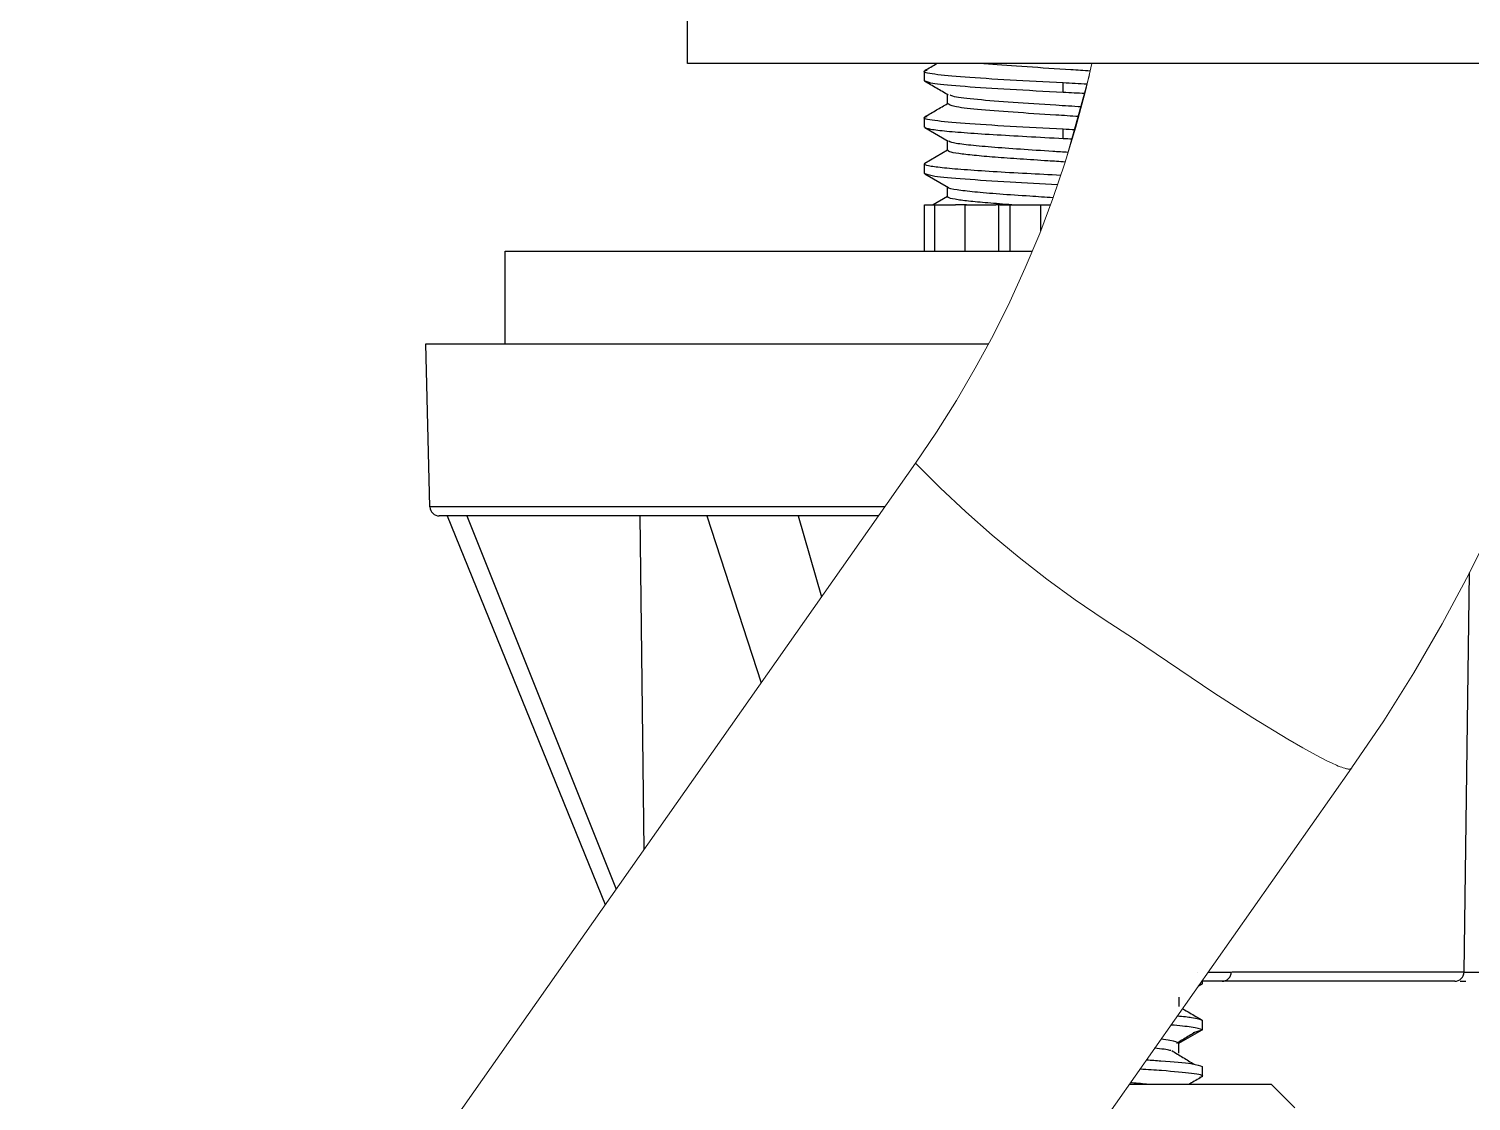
# Model space of a CAD drawing. Header units: millimetres. Extents: x 601 to 1195, y -1757 to -1337.
# Drawn here: x 908.14 to 939.29, y -1644.46 to -1621.31 of the extents above; entities that cross this region are included whole.
import ezdxf

# ---------------------------------------------------------------- set-up
doc = ezdxf.new("R2010")
doc.units = ezdxf.units.MM
doc.header["$LTSCALE"] = 0.1
doc.layers.get('0').update_dxf_attribs({"lineweight": 13})

msp = doc.modelspace()

# ---------------------------------------------------------------- linework, layer by layer
at = {"color": 7, "linetype": 'Continuous', "lineweight": 25}
for p, q in [((922.37, -1622.056), (922.37, -1621.056)), ((922.37, -1622.056), (922.37, -1621.556)), ((943.37, -1622.056), (922.37, -1622.056)), ((943.37, -1622.056), (922.37, -1622.056)), ((927.482, -1622.43), (927.482, -1622.218)), ((930.482, -1622.68), (930.482, -1622.468)), ((927.983, -1622.93), (927.983, -1622.726)), ((927.482, -1623.43), (927.482, -1623.218)), ((927.999, -1623.736), (927.489, -1623.441)), ((927.982, -1623.931), (927.982, -1623.727)), ((930.482, -1623.68), (930.482, -1623.468)), ((927.491, -1624.205), (927.982, -1623.921)), ((927.482, -1624.43), (927.482, -1624.218)), ((928.001, -1624.738), (927.489, -1624.441)), ((927.673, -1625.1), (927.982, -1624.921)), ((927.982, -1624.931), (927.982, -1624.727)), ((927.482, -1625.106), (927.702, -1625.106)), ((927.482, -1626.106), (927.482, -1625.106)), ((927.71, -1625.106), (928.157, -1625.106)), ((927.71, -1626.106), (927.71, -1625.106)), ((928.391, -1625.106), (928.157, -1625.106)), ((928.36, -1625.106), (929.025, -1625.106)), ((928.36, -1626.106), (928.36, -1625.106)), ((929.109, -1625.106), (929.025, -1625.106)), ((929.093, -1626.106), (929.093, -1625.106)), ((929.109, -1625.106), (929.333, -1625.106)), ((929.333, -1626.106), (929.333, -1625.106)), ((929.333, -1625.106), (929.994, -1625.106)), ((929.994, -1625.106), (930.206, -1625.106)), ((929.994, -1625.667), (929.994, -1625.106)), ((918.427, -1628.106), (918.427, -1626.106)), ((918.427, -1626.106), (929.813, -1626.106)), ((916.805, -1631.629), (916.713, -1628.106)), ((916.713, -1628.106), (928.869, -1628.106)), ((926.489, -1631.825), (917.006, -1631.825)), ((917.175, -1631.825), (920.591, -1640.216)), ((917.604, -1631.825), (920.825, -1639.883)), ((922.781, -1631.825), (923.954, -1635.432)), ((924.756, -1631.825), (925.263, -1633.569)), ((939.136, -1641.676), (939.256, -1633.051)), ((933.482, -1641.875), (933.482, -1641.93)), ((938.935, -1641.875), (933.482, -1641.875)), ((939.056, -1641.875), (939.173, -1641.875)), ((932.978, -1642.217), (932.978, -1642.421)), ((933.482, -1642.718), (933.482, -1642.93)), ((933.294, -1642.982), (933.481, -1642.927)), ((932.979, -1643.427), (932.979, -1643.216)), ((933.482, -1643.718), (933.482, -1643.93)), ((934.982, -1644.106), (931.904, -1644.106)), ((934.982, -1644.106), (935.482, -1644.606))]:
    msp.add_line(p, q, dxfattribs=at)
for p, q in [((931.099, -1622.056), (930.961, -1622.652)), ((930.552, -1624.091), (931.045, -1622.299)), ((930.961, -1622.652), (930.752, -1623.432)), ((930.752, -1623.432), (930.518, -1624.205)), ((930.518, -1624.205), (930.258, -1624.969)), ((930.258, -1624.969), (929.972, -1625.724)), ((929.972, -1625.724), (929.662, -1626.469)), ((929.662, -1626.469), (929.326, -1627.203)), ((929.326, -1627.203), (928.966, -1627.926)), ((928.966, -1627.926), (928.582, -1628.636)), ((928.582, -1628.636), (928.175, -1629.333)), ((928.175, -1629.333), (927.744, -1630.015)), ((927.744, -1630.015), (927.291, -1630.683)), ((927.291, -1630.683), (908.142, -1657.927)), ((927.826, -1631.218), (927.291, -1630.683)), ((928.377, -1631.737), (927.826, -1631.218)), ((928.945, -1632.239), (928.377, -1631.737)), ((939.78, -1631.988), (939.241, -1633.083)), ((929.529, -1632.723), (928.945, -1632.239)), ((930.127, -1633.189), (929.529, -1632.723)), ((939.241, -1633.083), (938.664, -1634.159)), ((930.739, -1633.636), (930.127, -1633.189)), ((931.364, -1634.063), (930.739, -1633.636)), ((932.001, -1634.47), (931.364, -1634.063)), ((938.664, -1634.159), (938.051, -1635.214)), ((933.735, -1635.644), (932.001, -1634.47)), ((938.051, -1635.214), (937.402, -1636.248)), ((934.579, -1636.186), (933.735, -1635.644)), ((935.332, -1636.647), (934.579, -1636.186)), ((937.402, -1636.248), (936.717, -1637.259)), ((935.658, -1636.836), (935.332, -1636.647)), ((935.944, -1636.993), (935.658, -1636.836)), ((936.185, -1637.118), (935.944, -1636.993)), ((936.289, -1637.167), (936.185, -1637.118)), ((936.705, -1637.275), (917.577, -1664.49)), ((936.381, -1637.208), (936.289, -1637.167)), ((936.422, -1637.226), (936.381, -1637.208)), ((936.461, -1637.241), (936.422, -1637.226)), ((936.497, -1637.254), (936.461, -1637.241)), ((936.53, -1637.266), (936.497, -1637.254)), ((936.56, -1637.275), (936.53, -1637.266)), ((936.574, -1637.279), (936.56, -1637.275)), ((936.587, -1637.282), (936.574, -1637.279)), ((936.599, -1637.285), (936.587, -1637.282)), ((936.611, -1637.287), (936.599, -1637.285)), ((936.622, -1637.289), (936.611, -1637.287)), ((936.633, -1637.291), (936.622, -1637.289)), ((936.643, -1637.292), (936.633, -1637.291)), ((936.652, -1637.292), (936.643, -1637.292)), ((936.66, -1637.292), (936.652, -1637.292)), ((936.668, -1637.292), (936.66, -1637.292)), ((936.675, -1637.291), (936.668, -1637.292)), ((936.681, -1637.29), (936.675, -1637.291)), ((936.687, -1637.288), (936.681, -1637.29)), ((936.692, -1637.286), (936.687, -1637.288)), ((936.697, -1637.284), (936.692, -1637.286)), ((936.701, -1637.281), (936.697, -1637.284)), ((936.704, -1637.277), (936.701, -1637.281)), ((936.707, -1637.274), (936.704, -1637.277)), ((936.709, -1637.269), (936.707, -1637.274)), ((936.71, -1637.265), (936.709, -1637.269)), ((936.711, -1637.26), (936.71, -1637.265)), ((936.711, -1637.254), (936.711, -1637.26))]:
    msp.add_line(p, q)
at = {"color": 8, "linetype": 'Continuous', "lineweight": 25}
for p, q in [((926.627, -1631.629), (916.805, -1631.629)), ((933.372, -1641.677), (933.372, -1641.677)), ((939.136, -1641.676), (934.119, -1641.676))]:
    msp.add_line(p, q, dxfattribs=at)
at = {"color": 7, "linetype": 'Continuous', "lineweight": 25, "flags": 128}
for points in [[(921.336, -1631.825), (921.401, -1637.216), (921.423, -1639.033)], [(933.91, -1641.875), (933.9, -1641.875), (933.871, -1641.875), (933.824, -1641.875), (933.764, -1641.875), (933.693, -1641.875), (933.616, -1641.875), (933.539, -1641.875), (933.467, -1641.875)], [(932.981, -1643.215), (933.23, -1643.07), (933.48, -1642.926)]]:
    msp.add_lwpolyline(points, dxfattribs=at)
at = {"color": 7, "linetype": 'Continuous', "lineweight": 25}
for centre, start, end in [((917.006, -1631.624), 181.5, 270), ((938.935, -1641.674), 270, 359.2)]:
    msp.add_arc(centre, 0.201, start, end, dxfattribs=at)
for points, knots in [([(927.539, -1622.203), (927.516, -1622.208), (927.404, -1622.234), (927.66, -1622.281), (928.299, -1622.343), (929.305, -1622.406), (930.089, -1622.447), (930.482, -1622.468)], [0, 0, 0, 0, 0.0589, 0.294175, 0.52945, 0.764725, 1, 1, 1, 1]), ([(927.491, -1622.206), (927.576, -1622.157), (927.662, -1622.107), (927.749, -1622.057), (927.75, -1622.056)], [0, 0, 0, 0, 0.5167419, 0.5250966, 0.5250966, 0.5250966, 0.5250966]), ([(931.062, -1622.217), (930.925, -1622.208), (930.468, -1622.179), (929.68, -1622.129), (929.056, -1622.084), (928.778, -1622.06), (928.736, -1622.056)], [0.4036408, 0.4036408, 0.4036408, 0.4036408, 0.459073, 0.5858352, 0.7127697, 0.7365647, 0.7365647, 0.7365647, 0.7365647]), ([(930.482, -1622.68), (930.088, -1622.659), (929.302, -1622.617), (928.311, -1622.555), (927.617, -1622.492), (927.527, -1622.45), (927.482, -1622.43)], [0, 0, 0, 0, 0.25, 0.5, 0.75, 1, 1, 1, 1]), ([(927.999, -1622.736), (927.915, -1622.687), (927.745, -1622.588), (927.575, -1622.49), (927.49, -1622.44)], [0, 0, 0, 0, 0.499846, 1, 1, 1, 1]), ([(930.87, -1622.992), (930.689, -1622.98), (930.183, -1622.948), (929.369, -1622.896), (928.592, -1622.835), (928.109, -1622.78), (928.057, -1622.747), (928.037, -1622.734)], [0.4649596, 0.4649596, 0.4649596, 0.4649596, 0.5377398, 0.6644502, 0.7914033, 0.9180802, 1, 1, 1, 1]), ([(927.49, -1623.207), (927.575, -1623.157), (927.739, -1623.062), (927.903, -1622.966), (927.983, -1622.92)], [0, 0, 0, 0, 0.516557, 1, 1, 1, 1]), ([(930.814, -1623.201), (930.651, -1623.19), (930.164, -1623.159), (929.371, -1623.108), (928.59, -1623.047), (928.073, -1622.987), (928.02, -1622.948), (927.995, -1622.929)], [0.4374175, 0.4374175, 0.4374175, 0.4374175, 0.5025664, 0.629007, 0.7556896, 0.882097, 1, 1, 1, 1]), ([(927.539, -1623.203), (927.516, -1623.208), (927.404, -1623.234), (927.66, -1623.281), (928.299, -1623.343), (929.305, -1623.406), (930.089, -1623.447), (930.482, -1623.468)], [0, 0, 0, 0, 0.058745, 0.294059, 0.529373, 0.764686, 1, 1, 1, 1]), ([(930.482, -1623.68), (930.217, -1623.666), (929.687, -1623.637), (928.949, -1623.595), (928.316, -1623.553), (927.838, -1623.511), (927.534, -1623.47), (927.503, -1623.443), (927.488, -1623.43)], [0, 0, 0, 0, 0.168502, 0.337005, 0.505507, 0.674009, 0.842512, 1, 1, 1, 1]), ([(930.588, -1623.975), (930.477, -1623.968), (930.125, -1623.946), (929.542, -1623.908), (928.907, -1623.862), (928.41, -1623.816), (928.089, -1623.773), (928.036, -1623.746), (928.013, -1623.734)], [0.5023772, 0.5023772, 0.5023772, 0.5023772, 0.5460042, 0.6412254, 0.7363666, 0.8315905, 0.9267312, 1, 1, 1, 1]), ([(930.525, -1624.182), (930.4, -1624.174), (930.068, -1624.153), (929.543, -1624.119), (928.996, -1624.079), (928.54, -1624.04), (928.205, -1624), (928.009, -1623.964), (927.999, -1623.94), (927.994, -1623.929)], [0.4765734, 0.4765734, 0.4765734, 0.4765734, 0.5259222, 0.6076292, 0.6892665, 0.7709768, 0.8526344, 0.9343157, 1, 1, 1, 1]), ([(927.516, -1624.203), (927.503, -1624.207), (927.443, -1624.225), (927.548, -1624.258), (927.833, -1624.3), (928.317, -1624.342), (928.948, -1624.384), (929.671, -1624.425), (930.182, -1624.452), (930.429, -1624.465)], [0, 0, 0, 0, 0.0456319, 0.2046932, 0.3637546, 0.522816, 0.6818772, 0.8409386, 0.9895433, 0.9895433, 0.9895433, 0.9895433]), ([(930.359, -1624.673), (930.007, -1624.654), (929.268, -1624.615), (928.311, -1624.555), (927.617, -1624.492), (927.527, -1624.45), (927.482, -1624.43)], [0.0260543, 0.0260543, 0.0260543, 0.0260543, 0.2500001, 0.4999999, 0.7499999, 1, 1, 1, 1]), ([(929.37, -1625.106), (929.191, -1625.093), (928.834, -1625.067), (928.417, -1625.027), (928.128, -1624.988), (927.984, -1624.955), (927.997, -1624.936), (928.001, -1624.93)], [0, 0, 0, 0, 0.223638, 0.447179, 0.67089, 0.894398, 1, 1, 1, 1]), ([(930.263, -1624.954), (930.094, -1624.943), (929.687, -1624.917), (929.091, -1624.876), (928.538, -1624.83), (928.173, -1624.784), (927.993, -1624.752), (928, -1624.736), (928.001, -1624.736)], [0.4103262, 0.4103262, 0.4103262, 0.4103262, 0.4979883, 0.6225486, 0.7470008, 0.8715576, 0.996015, 1, 1, 1, 1]), ([(933.61, -1641.679), (933.62, -1641.679), (933.671, -1641.679), (933.76, -1641.68), (933.868, -1641.68), (933.963, -1641.68), (934.041, -1641.679), (934.099, -1641.678), (934.107, -1641.677), (934.111, -1641.676)], [0.2391682, 0.2391682, 0.2391682, 0.2391682, 0.2661885, 0.3871336, 0.4999719, 0.6091958, 0.7289469, 0.8592155, 1, 1, 1, 1]), ([(933.91, -1641.875), (933.936, -1641.872), (933.988, -1641.866), (934.054, -1641.82), (934.101, -1641.755), (934.108, -1641.703), (934.111, -1641.676)], [0, 0, 0, 0, 0.25, 0.5, 0.75, 1, 1, 1, 1]), ([(939.136, -1641.676), (939.153, -1641.677), (939.186, -1641.677), (939.446, -1641.677), (939.827, -1641.677), (940.15, -1641.677), (940.312, -1641.676)], [0, 0, 0, 0, 0.250088, 0.50011, 0.750078, 1, 1, 1, 1]), ([(933.425, -1641.945), (933.448, -1641.94), (933.492, -1641.93), (933.49, -1641.92), (933.482, -1641.915)], [0, 0, 0, 0, 0.2199946, 0.4245451, 0.4245451, 0.4245451, 0.4245451]), ([(932.948, -1642.621), (933.073, -1642.633), (933.367, -1642.665), (933.436, -1642.697), (933.482, -1642.718)], [0.612501, 0.612501, 0.612501, 0.612501, 0.7499999, 1, 1, 1, 1]), ([(933.057, -1642.466), (933.11, -1642.497), (933.247, -1642.577), (933.385, -1642.657), (933.47, -1642.706)], [0.1887437, 0.1887437, 0.1887437, 0.1887437, 0.499849, 1, 1, 1, 1]), ([(933.481, -1642.927), (933.431, -1642.907), (933.345, -1642.871), (932.989, -1642.835), (932.808, -1642.821)], [0, 0, 0, 0, 0.25, 0.4307146, 0.4307146, 0.4307146, 0.4307146]), ([(933.325, -1642.979), (933.244, -1643.028), (933.112, -1643.107), (932.98, -1643.187), (932.929, -1643.218)], [0, 0, 0, 0, 0.6133235, 1, 1, 1, 1]), ([(932.807, -1643.373), (932.8, -1643.371), (932.752, -1643.354), (932.607, -1643.337), (932.455, -1643.323)], [0, 0, 0, 0, 0.0154652, 0.1126033, 0.1126033, 0.1126033, 0.1126033]), ([(932.981, -1643.215), (932.941, -1643.194), (932.884, -1643.165), (932.67, -1643.136), (932.593, -1643.127)], [0, 0, 0, 0, 0.1272591, 0.1836222, 0.1836222, 0.1836222, 0.1836222]), ([(932.825, -1643.372), (932.905, -1643.421), (933.066, -1643.519), (933.228, -1643.618), (933.308, -1643.667)], [0, 0, 0, 0, 0.499968, 1, 1, 1, 1]), ([(932.281, -1643.571), (932.388, -1643.578), (932.787, -1643.606), (933.331, -1643.654), (933.431, -1643.695), (933.481, -1643.716)], [0.4138146, 0.4138146, 0.4138146, 0.4138146, 0.5, 0.75, 1, 1, 1, 1]), ([(933.424, -1643.945), (933.447, -1643.94), (933.559, -1643.914), (933.303, -1643.867), (932.768, -1643.815), (932.307, -1643.783), (932.139, -1643.773)], [0, 0, 0, 0, 0.0588505, 0.2941379, 0.5294253, 0.6497212, 0.6497212, 0.6497212, 0.6497212]), ([(933.47, -1643.941), (933.386, -1643.991), (933.291, -1644.045), (933.196, -1644.1), (933.186, -1644.106)], [0, 0, 0, 0, 0.8963696, 1, 1, 1, 1]), ([(932.364, -1644.106), (932.252, -1644.095), (932.12, -1644.081), (931.958, -1644.068), (931.933, -1644.065)], [0, 0, 0, 0, 0.0934634, 0.1099567, 0.1099567, 0.1099567, 0.1099567])]:
    msp.add_open_spline(points, degree=3, knots=knots, dxfattribs=at)
for points in [[(930.482, -1622.468), (930.654, -1622.477), (930.827, -1622.487), (930.997, -1622.496)], [(930.947, -1622.704), (930.793, -1622.696), (930.637, -1622.688), (930.482, -1622.68)], [(930.482, -1623.468), (930.567, -1623.473), (930.652, -1623.477), (930.737, -1623.482)], [(930.674, -1623.69), (930.61, -1623.686), (930.546, -1623.683), (930.482, -1623.68)], [(933.471, -1641.941), (933.446, -1641.956), (933.42, -1641.971), (933.395, -1641.985)]]:
    msp.add_open_spline(points, degree=3, dxfattribs=at)

doc.saveas('drawing.dxf')
